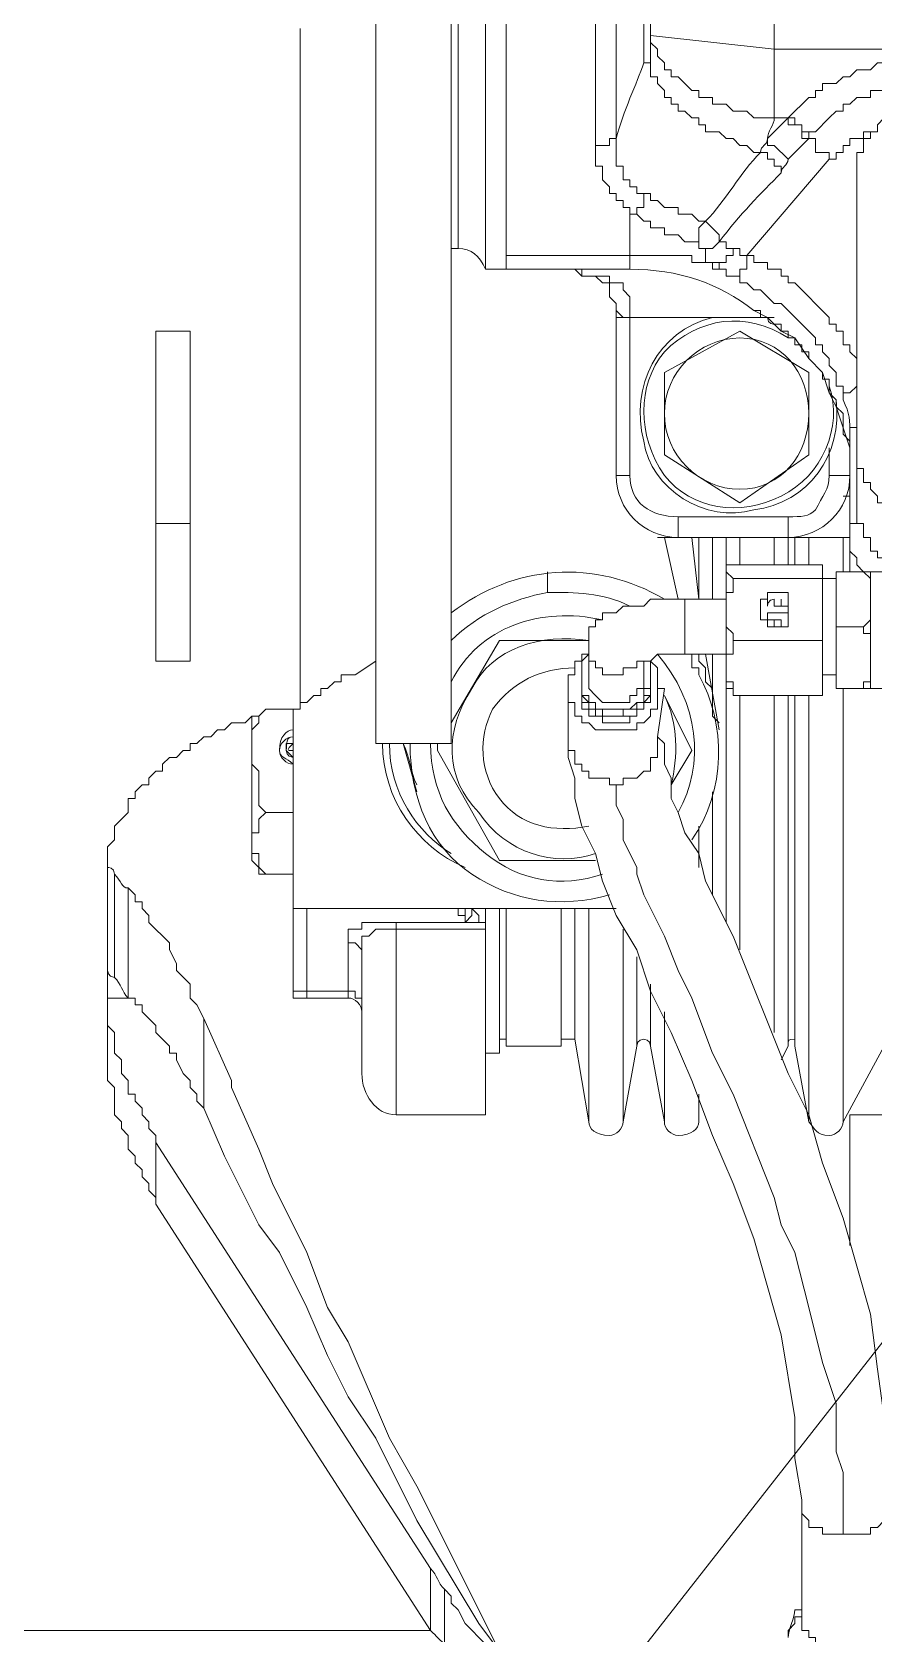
# Model space of a CAD drawing. Header units: millimetres. Extents: x 25083 to 52777, y 24772 to 45779.
# Drawn here: x 49109 to 49154.5, y 36607.4 to 36694 of the extents above; entities that cross this region are included whole.
import ezdxf

# ---------------------------------------------------------------- set-up
doc = ezdxf.new("R2010")
doc.units = ezdxf.units.MM
doc.layers.add('小车', color=7, linetype='Continuous')

# ---------------------------------------------------------------- blocks, each defined once
blk = doc.blocks.new('zw$D2F4')
at = {"color": 7, "lineweight": 5}
for points in [[(237.67, 775.026), (237.67, 867.123)], [(241.755, 775.026), (241.755, 867.123)], [(244.726, 801.393), (244.726, 842.614)], [(249.553, 842.614), (249.553, 807.334)], [(250.667, 807.706), (250.667, 841.871)], [(243.612, 800.65), (243.612, 840.014)], [(242.126, 839.271), (242.126, 801.764)], [(252.153, 837.043), (252.153, 811.791)], [(252.524, 813.276), (252.524, 815.133)], [(259.209, 815.133), (259.209, 812.533)], [(233.585, 777.254), (233.585, 813.648)], [(252.153, 811.791), (252.524, 811.791), (252.524, 813.276)], [(259.209, 812.533), (252.524, 813.276)], [(259.209, 808.82), (258.095, 808.82), (257.723, 809.191), (256.98, 809.191), (256.609, 809.563), (255.866, 809.563), (255.866, 809.934), (255.124, 809.934), (255.124, 810.305), (254.752, 810.305), (254.01, 811.048), (253.638, 811.048), (253.638, 811.419), (253.267, 811.419), (253.267, 811.791), (252.895, 812.162), (252.895, 812.533), (252.524, 812.905), (252.524, 813.276)], [(270.349, 812.533), (259.209, 812.533)], [(259.209, 808.82), (259.209, 812.533)], [(258.466, 806.963), (258.095, 806.963), (257.723, 807.334), (257.352, 807.334), (256.98, 807.706), (256.609, 807.706), (256.238, 808.077), (255.495, 808.077), (255.495, 808.449), (255.124, 808.449), (255.124, 808.82), (254.752, 808.82), (254.381, 809.191), (254.01, 809.191), (254.01, 809.563), (253.638, 809.563), (253.638, 809.934), (253.267, 809.934), (253.267, 810.305), (252.895, 810.677), (252.895, 811.048), (252.524, 811.048), (252.524, 811.791), (252.153, 811.791)], [(259.951, 808.82), (261.065, 809.934), (261.437, 809.934), (261.437, 810.305), (261.808, 810.305), (261.808, 810.677), (262.551, 810.677), (262.922, 811.048), (263.294, 811.048), (263.665, 811.419), (264.408, 811.419), (264.779, 811.791), (266.264, 811.791)], [(266.264, 810.305), (264.408, 810.305), (264.408, 809.934), (263.665, 809.934), (263.294, 809.563), (262.922, 809.563), (262.922, 809.191), (262.551, 809.191), (262.179, 808.82), (261.437, 808.077), (261.065, 808.077), (261.065, 807.706)], [(263.665, 805.106), (263.665, 806.963), (264.036, 806.963), (264.036, 807.706), (264.408, 807.706), (264.408, 808.077), (264.779, 808.077), (264.779, 808.449), (265.15, 808.82), (265.893, 809.563), (266.264, 809.563), (266.264, 809.934), (267.007, 809.934), (267.007, 810.305), (268.121, 810.305)], [(258.837, 807.706), (259.951, 808.82)], [(259.209, 808.82), (259.951, 808.82)], [(259.951, 808.82), (259.951, 808.449), (260.694, 808.449), (260.694, 807.706), (261.065, 807.706)], [(261.065, 807.706), (261.065, 808.077), (260.694, 808.077), (260.694, 808.449), (260.323, 808.449), (260.323, 808.82), (259.951, 808.82)], [(250.667, 807.706), (250.296, 807.706), (250.296, 807.334), (249.553, 807.334)], [(251.41, 803.621), (251.41, 803.992), (251.039, 803.992), (251.039, 804.364), (250.667, 804.364), (250.667, 804.735), (250.296, 804.735), (250.296, 805.106), (249.925, 805.478), (249.925, 805.849), (249.925, 806.22), (249.553, 806.22), (249.553, 807.334)], [(250.667, 807.706), (250.667, 806.22), (251.039, 806.22), (251.039, 805.478), (251.41, 805.478), (251.41, 805.106), (251.781, 805.106), (251.781, 804.735), (252.153, 804.735)], [(259.951, 806.592), (259.209, 807.334), (258.837, 807.334), (258.837, 807.706)], [(261.065, 807.706), (259.951, 806.592)], [(261.065, 807.706), (261.437, 807.706), (261.437, 806.963), (262.179, 806.963), (262.179, 806.592)], [(264.408, 808.077), (264.036, 808.077), (264.036, 807.706), (263.294, 807.706), (263.294, 807.334), (262.922, 807.334), (262.922, 806.963), (262.551, 806.963), (262.551, 806.592), (262.179, 806.592)], [(262.179, 806.592), (257.723, 801.393)], [(259.58, 805.849), (259.58, 806.22), (259.209, 806.22), (259.209, 806.592), (258.837, 806.592), (258.837, 806.963), (258.466, 806.963)], [(251.41, 803.621), (251.781, 803.621), (251.781, 803.992), (252.153, 803.992), (252.153, 804.735)], [(252.153, 804.735), (252.524, 804.735), (252.524, 804.364), (252.895, 804.364), (253.267, 803.992), (254.01, 803.992), (254.01, 803.621), (254.752, 803.621), (255.124, 803.25), (255.495, 803.25)], [(263.665, 788.395), (263.665, 805.106)], [(251.41, 803.621), (251.41, 800.65)], [(254.752, 802.135), (254.381, 802.135), (254.01, 802.507), (253.267, 802.507), (253.267, 802.878), (252.524, 802.878), (252.524, 803.25), (252.153, 803.25), (251.781, 803.621), (251.41, 803.621)], [(254.752, 802.135), (255.124, 802.135), (255.124, 802.878), (255.495, 803.25)], [(255.495, 803.25), (256.238, 802.507), (256.238, 802.135)], [(255.124, 801.764), (255.124, 802.135), (254.752, 802.135)], [(255.124, 801.764), (255.866, 801.764), (256.238, 802.135)], [(256.238, 802.135), (256.609, 802.135), (256.609, 801.764), (256.98, 801.764)], [(242.126, 801.764), (241.755, 801.764)], [(244.354, 800.65), (244.726, 800.65), (244.726, 801.393)], [(251.41, 801.393), (244.726, 801.393)], [(256.238, 800.65), (255.866, 800.65), (255.866, 801.021), (254.752, 801.021), (254.752, 801.393), (251.41, 801.393)], [(256.238, 800.65), (256.238, 801.021), (255.495, 801.021), (255.495, 801.764), (255.124, 801.764)], [(256.238, 800.65), (256.238, 801.021), (256.609, 801.021), (256.609, 801.393), (256.98, 801.393), (256.98, 801.764)], [(256.98, 801.764), (257.352, 801.764), (257.352, 801.393), (257.723, 801.393)], [(257.352, 799.907), (257.352, 800.65), (257.723, 800.65), (257.723, 801.393)], [(257.723, 801.393), (258.095, 801.393), (258.095, 801.021), (258.837, 801.021), (258.837, 800.65), (259.58, 800.65), (259.58, 800.279), (259.951, 800.279), (259.951, 799.907), (260.323, 799.907), (262.179, 798.05), (262.179, 797.679), (262.551, 797.679), (262.551, 797.308), (262.922, 797.308), (262.922, 796.936), (262.922, 796.565), (263.294, 796.565), (263.294, 796.194), (263.665, 795.822), (263.665, 795.451)], [(243.612, 800.65), (251.41, 800.65)], [(244.726, 800.65), (247.325, 800.65)], [(247.325, 800.65), (244.726, 800.65)], [(247.325, 800.65), (248.439, 800.65), (248.811, 800.279), (249.553, 800.279), (249.925, 799.907), (250.296, 799.907), (250.296, 799.165), (250.667, 798.793), (250.667, 798.422)], [(251.41, 798.05), (251.41, 799.165), (251.039, 799.536), (251.039, 799.907), (250.296, 799.907), (250.296, 800.279), (248.811, 800.279), (248.811, 800.65), (247.325, 800.65)], [(257.352, 799.907), (257.352, 800.279), (256.609, 800.279), (256.609, 800.65), (256.238, 800.65)], [(262.922, 793.594), (262.922, 794.337), (262.551, 794.337), (262.551, 795.08), (262.179, 795.451), (262.179, 795.822), (261.808, 796.194), (261.808, 796.565), (261.437, 796.565), (261.437, 796.936), (259.58, 798.793), (259.209, 798.793), (258.466, 799.536), (258.095, 799.536), (257.723, 799.907), (257.352, 799.907)], [(250.667, 789.509), (250.667, 798.422)], [(250.667, 798.422), (251.039, 798.05), (251.41, 798.05)], [(259.209, 798.05), (250.667, 798.05)], [(251.41, 789.509), (251.41, 798.05)], [(258.095, 798.422), (258.837, 798.05), (259.58, 797.308)], [(258.095, 798.422), (258.466, 798.422), (258.466, 798.05), (258.837, 798.05)], [(258.837, 798.05), (259.209, 797.679), (259.58, 797.679), (259.58, 797.308), (259.951, 797.308), (259.951, 796.936), (260.323, 796.936)], [(225.786, 797.308), (227.643, 797.308)], [(225.786, 797.308), (225.786, 779.483)], [(227.643, 797.308), (227.643, 779.483)], [(257.352, 797.308), (253.267, 795.08)], [(261.065, 795.08), (257.352, 797.308)], [(259.58, 797.308), (260.323, 796.936)], [(260.323, 796.936), (261.065, 795.822), (261.808, 795.08), (262.179, 793.966), (262.551, 793.223), (263.294, 790.995), (263.294, 790.252)], [(260.323, 796.936), (260.323, 796.565), (260.694, 796.565), (260.694, 796.194), (261.065, 796.194), (261.065, 795.822), (261.808, 795.08), (261.808, 794.708), (262.179, 794.708), (262.179, 793.966), (262.551, 793.594), (262.551, 793.223), (262.922, 792.851), (262.922, 791.737), (263.294, 791.366), (263.294, 790.252)], [(253.267, 795.08), (253.267, 790.623)], [(261.065, 790.623), (261.065, 795.08)], [(262.922, 793.594), (262.922, 793.966), (263.294, 793.966), (263.665, 794.337)], [(263.294, 791.737), (263.294, 792.109), (263.665, 792.109)], [(263.294, 784.682), (263.294, 791.737)], [(262.179, 790.995), (262.179, 789.509)], [(266.264, 786.91), (266.264, 787.281), (265.893, 787.281), (265.522, 787.652), (265.15, 787.652), (265.15, 788.024), (264.779, 788.024), (264.779, 788.395), (264.408, 788.767), (264.408, 789.138), (264.036, 789.138), (264.036, 789.881), (263.665, 789.881), (263.665, 791.366)], [(253.267, 790.623), (257.352, 788.024)], [(257.352, 788.024), (261.065, 790.623)], [(251.41, 789.509), (250.667, 789.509)], [(263.294, 789.509), (262.179, 789.509)], [(263.294, 788.395), (262.922, 788.395)], [(263.665, 788.395), (263.665, 786.91), (264.036, 786.91), (264.036, 786.167), (264.408, 786.167), (264.408, 785.796), (264.408, 785.424), (264.779, 785.424), (264.779, 785.053), (265.15, 785.053), (265.15, 784.682)], [(225.786, 786.91), (227.643, 786.91)], [(259.951, 787.281), (254.01, 787.281)], [(254.01, 786.167), (254.01, 787.281)], [(259.951, 787.281), (259.951, 786.167)], [(263.665, 786.91), (263.294, 786.91), (263.294, 786.538)], [(263.294, 786.538), (263.294, 785.424), (263.665, 785.053), (263.665, 784.682), (264.036, 784.31)], [(252.895, 786.167), (263.294, 786.167)], [(254.01, 782.825), (253.267, 786.167)], [(254.752, 786.167), (255.124, 782.825)], [(255.124, 782.825), (255.124, 786.167)], [(255.866, 786.167), (255.866, 782.825)], [(256.609, 782.825), (256.609, 786.167)], [(257.352, 786.167), (257.352, 784.682)], [(259.209, 784.682), (259.209, 786.167)], [(259.951, 786.167), (259.951, 784.682)], [(260.323, 784.682), (260.323, 786.167)], [(261.065, 786.167), (261.065, 784.682)], [(262.922, 784.31), (262.922, 786.167)], [(246.954, 783.196), (246.954, 784.31)], [(256.98, 784.682), (256.609, 784.682)], [(256.609, 784.682), (256.609, 784.31)], [(256.609, 782.082), (256.609, 784.31)], [(256.609, 784.31), (256.98, 783.939)], [(256.98, 783.939), (256.98, 783.196), (256.609, 783.196), (256.609, 782.082)], [(261.808, 784.682), (256.98, 784.682)], [(261.808, 783.939), (256.98, 783.939)], [(261.808, 784.31), (261.808, 784.682)], [(261.808, 782.082), (261.808, 784.31)], [(261.808, 783.939), (261.808, 784.31)], [(261.808, 782.082), (261.808, 783.939)], [(262.551, 783.939), (261.808, 783.939)], [(264.036, 784.31), (262.551, 784.31)], [(264.036, 784.31), (262.551, 784.31)], [(262.551, 777.997), (262.551, 784.31)], [(262.551, 782.825), (262.551, 784.31)], [(262.922, 784.31), (264.036, 784.31)], [(262.922, 784.31), (263.294, 784.31)], [(264.036, 784.31), (262.922, 784.31)], [(263.294, 784.31), (262.922, 784.31)], [(262.922, 784.31), (263.294, 784.31)], [(263.294, 784.31), (263.665, 784.31)], [(263.294, 784.31), (263.665, 784.31)], [(263.294, 784.31), (263.665, 784.31)], [(263.665, 784.31), (263.294, 784.31)], [(263.665, 784.31), (264.036, 784.31)], [(264.036, 784.31), (263.665, 784.31)], [(263.665, 784.31), (264.036, 784.31)], [(264.408, 784.31), (264.036, 784.31)], [(264.408, 782.825), (264.408, 783.939), (264.036, 784.31)], [(264.036, 784.31), (264.408, 784.31)], [(264.408, 777.997), (264.408, 784.31)], [(265.15, 784.31), (264.408, 784.31)], [(258.837, 783.196), (258.837, 782.825), (258.466, 782.825), (258.466, 782.082)], [(258.837, 783.196), (258.837, 782.825), (258.466, 782.825), (258.466, 782.082)], [(258.837, 783.196), (259.951, 783.196)], [(258.837, 783.196), (259.951, 783.196)], [(259.951, 783.196), (258.837, 783.196)], [(259.951, 782.082), (259.951, 783.196)], [(259.951, 782.082), (259.951, 783.196)], [(254.381, 782.825), (252.524, 782.825), (252.153, 782.453), (251.039, 782.453), (250.667, 782.082), (250.296, 782.082), (249.925, 782.082), (249.925, 781.711), (249.553, 781.711), (249.553, 781.339), (249.182, 781.339), (249.182, 780.225)], [(256.609, 782.825), (254.381, 782.825)], [(254.381, 779.854), (254.381, 782.825)], [(259.209, 782.453), (259.209, 782.825)], [(259.209, 782.453), (259.58, 782.453)], [(259.58, 782.453), (259.209, 782.453)], [(259.58, 782.453), (259.58, 782.825)], [(259.58, 782.453), (259.951, 782.453)], [(259.951, 782.453), (259.58, 782.453)], [(262.551, 781.339), (262.551, 782.825)], [(264.036, 781.339), (264.408, 781.711), (264.408, 782.825)], [(256.609, 779.111), (256.609, 782.082)], [(256.609, 782.082), (256.609, 781.339), (256.98, 780.968), (256.98, 780.597)], [(258.466, 782.082), (258.466, 781.711), (258.837, 781.711), (258.837, 781.339)], [(258.837, 782.082), (259.58, 782.082)], [(258.837, 782.082), (258.837, 781.711)], [(258.837, 781.711), (259.209, 781.711)], [(259.209, 781.711), (258.837, 781.711)], [(258.837, 781.711), (259.209, 781.711)], [(259.951, 781.339), (258.837, 781.339)], [(258.837, 781.339), (259.209, 781.339)], [(259.209, 781.339), (258.837, 781.339)], [(259.209, 781.711), (259.58, 781.711)], [(259.58, 781.711), (259.209, 781.711)], [(259.209, 781.339), (259.209, 781.711)], [(259.58, 781.339), (259.209, 781.339)], [(259.58, 781.339), (259.209, 781.339)], [(259.209, 781.339), (259.58, 781.339)], [(259.951, 781.711), (259.951, 782.082), (259.58, 782.082)], [(259.58, 781.339), (259.58, 781.711)], [(259.58, 781.339), (259.951, 781.339)], [(259.951, 781.339), (259.58, 781.339)], [(259.951, 781.339), (259.951, 782.082)], [(261.808, 777.997), (261.808, 782.082)], [(261.808, 780.597), (261.808, 782.082)], [(264.036, 781.339), (262.551, 781.339)], [(262.551, 779.854), (262.551, 781.339)], [(264.408, 779.854), (264.408, 780.968), (264.036, 780.968), (264.036, 781.339)], [(244.354, 780.597), (241.755, 776.14)], [(249.182, 780.597), (244.354, 780.597)], [(256.98, 780.597), (256.98, 779.854), (256.609, 779.854), (256.609, 779.111)], [(256.98, 780.597), (261.808, 780.597)], [(261.808, 779.111), (261.808, 780.597)], [(249.182, 779.854), (248.811, 779.854), (248.811, 779.483), (248.439, 779.483), (248.439, 778.74), (248.068, 778.74), (248.068, 778.368), (248.068, 777.997)], [(249.182, 779.854), (248.811, 779.483), (248.811, 778.74)], [(249.182, 780.225), (249.182, 778.74)], [(249.182, 780.225), (249.182, 779.483), (249.553, 779.483), (249.553, 779.111), (249.925, 779.111)], [(254.381, 779.854), (252.895, 779.854), (252.524, 779.483), (251.781, 779.483)], [(256.609, 779.854), (254.381, 779.854)], [(254.752, 779.854), (254.752, 779.111), (255.124, 779.111), (255.124, 778.74)], [(255.124, 779.854), (255.124, 779.483), (255.495, 779.111), (255.495, 778.368), (255.866, 777.997), (255.866, 776.512), (256.238, 776.14)], [(255.495, 779.854), (256.238, 775.769)], [(255.866, 779.854), (255.866, 777.997)], [(256.609, 765.371), (256.609, 779.854)], [(262.551, 777.997), (262.551, 779.854)], [(264.036, 777.997), (264.036, 778.368), (264.408, 778.368), (264.408, 779.854)], [(225.786, 779.483), (227.643, 779.483)], [(237.67, 779.483), (236.556, 778.74)], [(249.925, 779.111), (249.925, 778.74), (251.039, 778.74), (251.039, 779.111), (251.41, 779.111), (251.781, 779.111), (251.781, 779.483)], [(252.153, 779.483), (252.153, 778.74)], [(252.524, 778.74), (252.524, 779.483), (252.153, 779.483)], [(253.267, 777.997), (252.895, 777.997), (252.895, 779.111), (252.524, 779.483)], [(256.609, 777.997), (256.609, 779.111)], [(256.609, 779.111), (256.609, 778.368), (256.98, 778.368), (256.98, 777.626)], [(261.808, 777.626), (261.808, 779.111)], [(236.556, 778.74), (235.813, 778.74), (235.813, 778.368), (235.442, 778.368), (235.07, 777.997), (234.699, 777.997), (234.699, 777.626), (234.328, 777.626), (233.956, 777.254), (233.585, 777.254)], [(248.068, 777.997), (248.068, 775.398)], [(248.068, 777.997), (248.068, 777.254), (248.439, 777.254), (248.439, 776.512), (248.811, 776.512), (248.811, 776.14), (249.182, 776.14), (249.553, 775.769), (250.667, 775.769)], [(248.811, 778.74), (248.811, 778.368)], [(248.811, 778.74), (248.811, 777.626), (249.182, 777.626), (249.182, 777.254), (249.553, 777.254), (249.553, 776.883)], [(249.553, 776.883), (249.182, 776.883), (249.182, 777.254), (248.811, 777.626), (248.811, 777.997), (248.811, 778.368)], [(248.811, 778.368), (248.811, 777.254), (249.182, 777.254), (249.182, 776.883), (249.553, 776.883), (249.553, 776.512)], [(249.553, 776.512), (249.182, 776.512), (249.182, 776.883), (248.811, 776.883), (248.811, 777.626), (248.811, 777.997)], [(249.182, 778.74), (249.182, 777.997), (249.553, 777.626), (249.925, 777.254)], [(249.553, 776.883), (251.41, 776.883), (251.781, 777.254), (252.153, 777.254), (252.153, 777.997), (252.524, 777.997), (252.524, 778.74)], [(252.524, 778.368), (252.524, 777.626), (252.153, 777.626), (252.153, 777.254), (251.781, 777.254), (251.781, 776.883), (251.039, 776.883), (251.039, 776.512), (249.925, 776.512), (249.925, 776.883), (249.553, 776.883)], [(249.553, 776.512), (251.41, 776.512), (251.781, 776.512), (251.781, 776.883), (252.153, 776.883), (252.153, 777.254), (252.524, 777.626), (252.524, 778.368)], [(252.524, 777.997), (252.524, 777.254), (252.153, 777.254), (252.153, 776.883), (251.781, 776.883), (251.781, 776.512), (251.41, 776.512), (251.41, 776.14), (249.925, 776.14), (249.925, 776.512), (249.553, 776.512)], [(249.925, 777.254), (251.039, 777.254), (251.41, 777.254), (251.41, 777.626), (251.781, 777.626), (251.781, 777.997), (252.153, 777.997), (252.153, 778.74)], [(250.667, 775.769), (251.781, 775.769), (251.781, 776.14), (252.153, 776.14), (252.524, 776.512), (252.524, 776.883), (252.895, 776.883), (252.895, 777.997), (253.267, 777.997)], [(252.524, 778.74), (252.524, 778.368)], [(253.267, 777.997), (252.895, 775.398)], [(256.98, 777.626), (256.98, 777.997), (256.609, 777.997)], [(262.551, 778.74), (261.808, 778.74)], [(261.808, 777.997), (261.808, 777.626)], [(264.036, 777.997), (262.551, 777.997)], [(262.922, 754.601), (262.922, 777.997)], [(264.408, 777.997), (264.036, 777.997)], [(265.15, 777.997), (264.408, 777.997)], [(223.187, 767.599), (223.187, 769.456), (223.558, 769.827), (223.558, 770.57), (224.301, 771.313), (224.301, 772.055), (224.672, 772.055), (224.672, 772.427), (225.044, 772.798), (225.415, 772.798), (225.415, 773.169), (225.786, 773.541), (226.158, 773.541), (226.158, 773.912), (226.529, 774.284), (226.9, 774.284), (227.272, 774.655), (227.643, 774.655), (227.643, 775.026), (228.014, 775.026), (228.386, 775.398), (228.757, 775.398), (229.129, 775.769), (229.5, 775.769), (229.871, 776.14), (230.614, 776.14), (230.985, 776.512), (231.357, 776.512), (231.728, 776.883), (233.585, 776.883), (233.585, 777.254)], [(254.752, 774.655), (253.267, 777.626)], [(261.808, 777.626), (256.98, 777.626)], [(257.352, 777.626), (257.352, 763.885)], [(259.209, 759.429), (259.209, 777.626)], [(259.951, 777.626), (259.951, 758.686)], [(260.323, 758.686), (260.323, 777.626)], [(261.065, 777.626), (261.065, 754.601)], [(230.985, 768.713), (230.985, 776.512)], [(230.985, 774.655), (230.985, 775.769), (231.357, 776.14), (231.357, 776.512)], [(233.213, 762.029), (233.213, 776.883)], [(233.213, 775.026), (233.213, 775.398)], [(248.068, 775.398), (248.068, 774.284), (248.439, 773.169), (248.439, 772.055), (248.811, 770.57), (249.553, 769.084), (249.925, 767.599), (250.667, 765.742), (251.781, 763.885), (252.524, 761.657), (253.638, 759.429), (254.752, 756.83), (255.866, 753.859), (256.98, 751.259), (258.095, 748.288), (259.58, 743.089), (260.323, 738.633), (260.323, 736.405), (260.694, 734.177)], [(250.667, 772.798), (250.296, 772.798), (250.296, 773.169), (249.182, 773.169), (249.182, 773.541), (248.811, 773.541), (248.811, 773.912), (248.439, 773.912), (248.439, 774.655), (248.068, 774.655), (248.068, 775.398)], [(252.895, 775.398), (252.895, 774.284), (252.524, 774.284), (252.524, 773.541), (252.153, 773.541), (251.781, 773.169), (251.039, 773.169), (251.039, 772.798), (250.667, 772.798)], [(265.522, 734.177), (265.522, 736.405), (265.15, 738.633), (264.779, 741.233), (264.408, 744.203), (262.922, 749.402), (261.808, 752.373), (261.065, 754.973), (259.951, 757.201), (256.98, 764.628), (255.495, 767.599), (255.124, 769.084), (254.381, 770.199), (254.01, 771.313), (253.638, 772.055), (253.638, 773.169), (253.267, 773.912), (253.267, 775.026), (252.895, 775.398)], [(231.728, 771.313), (231.357, 771.684), (231.357, 773.541), (230.985, 773.912), (230.985, 774.655)], [(233.213, 775.026), (232.842, 775.026)], [(241.755, 775.026), (237.67, 775.026)], [(239.898, 772.427), (239.155, 775.026)], [(241.012, 775.026), (241.012, 774.655)], [(241.012, 774.655), (244.354, 768.713)], [(253.638, 772.798), (254.752, 774.655)], [(250.667, 772.798), (250.667, 771.684), (251.039, 770.941), (251.039, 769.827), (251.781, 768.342), (251.781, 767.97), (252.153, 766.856), (253.267, 764.628), (254.01, 762.771), (254.752, 761.286), (255.866, 758.315), (256.98, 756.087), (259.209, 750.517), (259.58, 749.031), (260.323, 747.546), (261.065, 744.575), (261.808, 741.604), (262.551, 739.376), (262.551, 736.776), (262.922, 735.662), (262.922, 732.32)], [(255.866, 772.427), (255.866, 766.856)], [(230.985, 769.456), (230.985, 770.199), (231.357, 770.199), (231.357, 770.941), (231.728, 771.313)], [(233.213, 771.313), (231.728, 771.313)], [(255.124, 768.342), (255.124, 770.57)], [(231.728, 767.97), (231.357, 767.97), (231.357, 769.084), (230.985, 769.084), (230.985, 769.456)], [(230.985, 768.713), (231.728, 767.97)], [(244.354, 768.713), (249.553, 768.713)], [(223.187, 759.429), (223.187, 767.599)], [(223.558, 762.4), (223.558, 767.97)], [(233.213, 767.97), (231.728, 767.97)], [(224.301, 767.228), (224.301, 761.286)], [(224.301, 767.228), (224.672, 766.856), (224.672, 766.485), (225.044, 766.485), (225.044, 766.114), (225.415, 765.742), (225.415, 765.371), (226.529, 764.257), (226.529, 763.885), (226.9, 763.143), (226.9, 762.771), (227.643, 762.029), (227.643, 761.286), (228.014, 760.915), (228.386, 760.172)], [(250.667, 766.114), (233.213, 766.114)], [(233.956, 761.286), (233.956, 766.114)], [(242.126, 766.114), (242.126, 765.742)], [(242.869, 766.114), (242.497, 766.114), (242.497, 765.742), (242.126, 765.742)], [(242.869, 766.114), (242.869, 765.742), (242.497, 765.371)], [(242.869, 766.114), (243.24, 765.742), (243.24, 765.371), (243.612, 765.371), (243.612, 765)], [(243.612, 766.114), (243.612, 754.973)], [(244.354, 766.114), (244.354, 758.315)], [(244.726, 758.686), (244.726, 766.114)], [(247.696, 766.114), (247.696, 758.686)], [(248.439, 766.114), (248.439, 759.058)], [(249.182, 766.114), (249.182, 754.601)], [(238.784, 765.371), (236.927, 765.371), (236.927, 765), (236.556, 765), (236.184, 765), (236.184, 764.257)], [(236.927, 763.885), (236.927, 764.628), (237.298, 764.628), (237.67, 765), (238.784, 765)], [(242.497, 765.371), (238.784, 765.371)], [(238.784, 754.973), (238.784, 765.371)], [(238.784, 765), (243.612, 765)], [(242.126, 765.742), (242.497, 765.742), (242.497, 765.371)], [(243.612, 765), (243.612, 765.371), (242.497, 765.371)], [(251.039, 754.601), (251.039, 765)], [(236.184, 761.286), (236.184, 764.257)], [(236.184, 764.257), (236.556, 764.257), (236.927, 763.885)], [(236.927, 757.201), (236.927, 763.885)], [(251.781, 763.514), (251.781, 758.686)], [(233.956, 761.657), (233.213, 761.657), (233.213, 762.029), (233.213, 762.4)], [(233.956, 761.286), (233.213, 761.286), (233.213, 761.657), (233.213, 762.029)], [(236.184, 761.657), (233.956, 761.657)], [(236.927, 760.915), (236.927, 761.286), (236.556, 761.286), (236.556, 761.657), (236.184, 761.657)], [(252.524, 758.686), (252.524, 762.029)], [(236.184, 761.286), (234.328, 761.286)], [(228.386, 755.344), (228.386, 760.172)], [(228.386, 760.172), (229.871, 756.83), (229.871, 756.458), (231.357, 753.116), (232.099, 751.259), (233.956, 747.546), (235.07, 744.575), (236.184, 742.718), (238.412, 737.519), (239.898, 734.919), (244.354, 726.007)], [(253.267, 760.543), (253.267, 754.601)], [(225.786, 750.145), (225.786, 750.517), (225.415, 750.888), (225.415, 751.259), (225.044, 751.631), (225.044, 752.002), (224.672, 752.373), (224.672, 752.745), (224.301, 753.116), (224.301, 753.859), (223.929, 754.23), (223.929, 754.601), (223.558, 754.973), (223.558, 756.458), (223.187, 756.83), (223.187, 758.315), (223.187, 758.686), (223.187, 759.429)], [(244.726, 759.058), (244.354, 759.058)], [(248.439, 759.058), (247.696, 759.058)], [(248.439, 759.058), (249.182, 754.601)], [(244.354, 758.315), (243.612, 758.315)], [(247.696, 758.686), (244.726, 758.686)], [(251.781, 758.686), (251.039, 754.601)], [(252.524, 758.686), (253.267, 754.601)], [(259.951, 758.686), (259.58, 757.944)], [(260.323, 758.686), (261.065, 754.601)], [(265.15, 758.686), (262.922, 754.601)], [(255.124, 754.601), (255.124, 756.087)], [(255.124, 755.716), (255.124, 754.601)], [(243.612, 754.973), (238.784, 754.973)], [(263.294, 754.973), (272.578, 754.973)], [(263.294, 747.917), (263.294, 754.973)], [(225.786, 753.487), (225.786, 750.145)], [(240.641, 727.121), (225.786, 750.145)], [(260.694, 734.177), (260.694, 727.864)], [(262.922, 732.32), (261.808, 732.32), (261.808, 732.691), (261.065, 732.691), (261.065, 733.063), (260.694, 733.434), (260.694, 734.177)], [(265.522, 734.177), (265.522, 733.434), (265.15, 733.434), (265.15, 733.063), (264.779, 732.691), (264.408, 732.691), (264.408, 732.32), (262.922, 732.32)], [(240.641, 730.463), (240.641, 727.121)], [(241.383, 729.349), (241.383, 726.378)], [(260.694, 727.864), (260.323, 727.864), (260.323, 727.492), (259.951, 727.121), (259.951, 726.75)], [(261.437, 726.378), (261.437, 726.75), (261.065, 726.75), (261.065, 727.121), (260.694, 727.121), (260.694, 727.864)], [(240.641, 727.121), (154.857, 727.121)]]:
    blk.add_lwpolyline(points, dxfattribs=at)
at = {"color": 7, "lineweight": 0}
for points in [[(223.187, 762.771), (223.187, 759.801), (223.558, 759.429), (223.558, 758.315), (223.929, 757.944), (223.929, 757.201), (224.301, 756.83), (224.301, 756.087), (224.672, 756.087), (224.672, 755.716), (225.044, 755.344), (225.044, 754.973), (225.415, 754.601), (225.415, 754.23), (225.786, 753.859), (225.786, 753.487)], [(223.187, 761.286), (224.301, 761.286)], [(224.301, 761.286), (224.672, 761.286), (224.672, 760.915), (225.044, 760.915), (225.044, 760.543), (225.786, 759.801), (225.786, 759.429), (226.529, 758.686), (226.529, 758.315), (226.9, 758.315), (226.9, 757.944), (227.272, 757.201), (227.643, 756.83), (227.643, 756.458), (228.014, 756.087), (228.014, 755.716), (228.386, 755.344)], [(228.386, 755.344), (229.5, 752.745), (231.357, 749.031), (232.471, 747.546), (233.956, 744.575), (235.07, 741.975), (236.184, 739.747), (237.67, 737.519), (239.898, 733.063), (243.24, 727.492), (244.354, 726.007)], [(240.641, 730.463), (225.786, 753.487)], [(241.383, 729.349), (241.755, 728.978), (241.755, 728.606), (242.126, 728.235), (242.497, 727.492), (243.612, 726.378), (244.354, 726.007), (246.954, 723.407), (247.696, 723.036), (248.068, 723.036), (248.811, 722.665), (249.553, 721.922), (250.296, 721.551), (250.667, 721.551), (252.153, 720.808), (252.524, 720.808), (254.01, 720.065), (254.752, 720.065), (255.124, 719.694), (255.866, 719.694), (256.609, 719.322), (258.466, 719.322), (259.209, 718.951), (260.323, 718.951)]]:
    blk.add_lwpolyline(points, dxfattribs=at)
at = {"color": 7, "lineweight": 5}
for points in [[(250.667, 807.706), (251.039, 809.191), (251.781, 810.677), (252.153, 811.791)], [(258.837, 807.706), (258.837, 808.077), (259.209, 808.449), (259.209, 808.82)], [(259.951, 808.82), (259.951, 808.82), (259.951, 808.82), (259.951, 808.82)], [(258.466, 806.963), (258.466, 807.334), (258.837, 807.334), (258.837, 807.706)], [(261.065, 807.706), (261.065, 807.706), (261.065, 807.706), (261.065, 807.706)], [(255.495, 803.25), (256.609, 804.364), (257.352, 805.849), (258.466, 806.963)], [(259.58, 805.849), (259.58, 806.22), (259.951, 806.22), (259.951, 806.592)], [(256.238, 802.135), (257.352, 803.621), (258.466, 804.735), (259.58, 805.849)], [(243.612, 800.65), (243.24, 801.393), (242.869, 801.764), (242.126, 801.764)], [(255.124, 801.764), (255.124, 801.764), (255.124, 801.764), (255.124, 801.764)], [(258.095, 798.422), (256.238, 799.907), (254.01, 800.65), (251.41, 800.65)], [(255.866, 798.05), (252.895, 797.308), (251.41, 794.337), (252.153, 791.366)], [(253.267, 796.194), (255.124, 798.05), (257.723, 798.422), (259.951, 796.936)], [(258.837, 798.05), (258.837, 798.05), (258.837, 798.05), (258.837, 798.05)], [(259.209, 797.679), (259.209, 797.679), (258.837, 797.679), (258.837, 798.05)], [(260.323, 796.936), (260.323, 796.936), (260.323, 796.936), (260.323, 796.936)], [(253.267, 789.509), (251.781, 791.737), (251.781, 794.337), (253.267, 796.194)], [(262.179, 794.337), (262.922, 792.109), (261.808, 789.509), (259.58, 788.395)], [(258.095, 787.652), (261.065, 788.024), (262.922, 790.623), (262.551, 793.594)], [(263.294, 791.737), (263.294, 792.48), (263.294, 792.851), (262.922, 793.594)], [(263.294, 791.737), (263.294, 792.48), (263.294, 792.851), (262.922, 793.594)], [(252.153, 791.366), (252.524, 788.767), (255.495, 786.91), (258.095, 787.652)], [(250.667, 789.509), (250.667, 787.652), (252.153, 786.167), (254.01, 786.167)], [(251.41, 789.509), (251.41, 788.024), (252.524, 787.281), (254.01, 787.281)], [(259.58, 788.395), (257.352, 787.281), (254.752, 787.652), (253.267, 789.509)], [(259.951, 786.167), (261.808, 786.167), (263.294, 787.652), (263.294, 789.509)], [(261.437, 787.652), (261.808, 788.395), (262.179, 788.767), (262.179, 789.509)], [(259.951, 787.281), (260.694, 787.281), (261.065, 787.281), (261.437, 787.652)], [(241.755, 782.082), (245.097, 784.682), (249.553, 785.053), (253.267, 782.825)], [(262.922, 784.31), (262.922, 784.31), (262.922, 784.31), (262.922, 784.31)], [(263.294, 784.31), (262.922, 784.31), (262.922, 784.31), (262.922, 784.31)], [(262.922, 784.31), (262.922, 784.31), (262.922, 784.31), (262.922, 784.31)], [(262.922, 784.31), (262.922, 784.31), (262.922, 784.31), (262.922, 784.31)], [(262.922, 784.31), (262.922, 784.31), (262.922, 784.31), (262.922, 784.31)], [(262.922, 784.31), (262.922, 784.31), (262.922, 784.31), (262.922, 784.31)], [(263.294, 784.682), (263.294, 784.682), (263.294, 784.682), (263.294, 784.31)], [(263.294, 784.682), (263.294, 784.682), (263.294, 784.682), (263.294, 784.31)], [(263.294, 784.31), (263.294, 784.31), (263.294, 784.31), (263.294, 784.31)], [(264.036, 784.31), (264.036, 784.31), (263.665, 784.31), (263.665, 784.31)], [(263.665, 784.31), (263.665, 784.31), (263.665, 784.31), (263.665, 784.31)], [(264.036, 784.31), (264.036, 784.31), (264.036, 784.31), (264.036, 784.31)], [(264.036, 784.31), (264.036, 784.31), (264.036, 784.31), (264.036, 784.31)], [(264.036, 784.31), (264.036, 784.31), (264.036, 784.31), (264.036, 784.31)], [(264.036, 784.31), (264.036, 784.31), (264.036, 784.31), (264.036, 784.31)], [(264.036, 784.31), (264.036, 784.31), (264.036, 784.31), (264.036, 784.31)], [(264.036, 784.31), (264.036, 784.31), (264.036, 784.31), (264.036, 784.31)], [(246.954, 783.196), (245.097, 782.825), (243.24, 782.082), (241.755, 780.597)], [(246.954, 783.196), (248.439, 783.196), (249.925, 783.196), (251.41, 782.453)], [(258.837, 783.196), (258.837, 782.825), (258.837, 782.825), (258.837, 782.453)], [(259.951, 782.453), (259.951, 782.453), (259.951, 782.825), (259.951, 783.196)], [(241.755, 778.368), (243.24, 781.339), (246.582, 782.453), (249.925, 781.711)], [(259.209, 782.825), (258.837, 782.825), (258.837, 782.453), (258.837, 782.453)], [(259.209, 782.825), (258.837, 782.825), (258.837, 782.453), (258.837, 782.453)], [(258.837, 782.453), (258.837, 782.453), (258.837, 782.453), (258.837, 782.453)], [(259.58, 782.453), (259.58, 782.453), (259.58, 782.825), (259.58, 782.825)], [(259.58, 782.453), (259.58, 782.453), (259.58, 782.825), (259.58, 782.825)], [(258.837, 781.711), (258.837, 781.711), (258.837, 781.711), (258.837, 781.339)], [(258.837, 781.711), (258.837, 781.711), (258.837, 781.711), (258.837, 781.339)], [(258.837, 781.711), (258.837, 781.711), (258.837, 781.711), (258.837, 781.711)], [(258.837, 781.711), (258.837, 781.711), (258.837, 781.711), (258.837, 781.711)], [(258.837, 781.711), (258.837, 781.711), (258.837, 781.711), (258.837, 781.711)], [(258.837, 781.339), (258.837, 781.339), (258.837, 781.339), (258.837, 781.339)], [(259.58, 781.711), (259.58, 781.711), (259.58, 781.711), (259.58, 781.711)], [(259.58, 781.711), (259.58, 781.711), (259.58, 781.711), (259.58, 781.711)], [(259.951, 781.339), (259.951, 781.711), (259.951, 781.711), (259.951, 781.711)], [(259.951, 781.339), (259.951, 781.711), (259.951, 781.711), (259.951, 781.711)], [(259.951, 781.711), (259.951, 781.711), (259.951, 781.711), (259.951, 781.711)], [(259.951, 781.711), (259.951, 781.711), (259.951, 781.711), (259.951, 781.711)], [(242.869, 777.997), (243.983, 780.225), (246.582, 780.968), (249.182, 780.597)], [(254.01, 771.313), (255.495, 773.912), (255.124, 777.254), (252.895, 779.854)], [(243.983, 776.883), (245.097, 778.368), (246.582, 779.111), (248.439, 779.111)], [(251.781, 779.483), (251.781, 779.483), (251.781, 779.483), (251.781, 779.483)], [(243.24, 771.313), (241.383, 773.169), (241.383, 775.769), (242.869, 777.997)], [(248.811, 778.368), (248.811, 778.368), (248.811, 778.368), (248.811, 778.368)], [(248.811, 778.368), (248.811, 778.368), (248.811, 778.368), (248.811, 778.368)], [(252.524, 778.368), (252.524, 778.368), (252.524, 778.368), (252.524, 778.368)], [(252.524, 778.368), (252.524, 778.368), (252.524, 778.368), (252.524, 778.368)], [(254.752, 769.827), (256.609, 772.427), (256.609, 776.14), (255.124, 778.74)], [(253.638, 772.798), (254.01, 774.284), (254.01, 776.14), (253.267, 777.626)], [(244.354, 772.055), (243.24, 773.541), (243.24, 775.398), (243.983, 776.883)], [(233.213, 775.769), (232.842, 775.769), (232.471, 775.398), (232.471, 774.655)], [(233.213, 775.398), (232.842, 775.398), (232.471, 775.026), (232.471, 774.655)], [(233.213, 775.398), (232.842, 775.398), (232.842, 775.026), (232.842, 774.655)], [(233.213, 775.398), (233.213, 775.398), (233.213, 775.026), (233.213, 775.026)], [(256.238, 776.14), (256.238, 776.14), (256.238, 776.14), (256.238, 776.14)], [(232.471, 774.655), (232.471, 774.284), (232.842, 773.912), (233.213, 773.912)], [(232.471, 774.655), (232.471, 774.284), (232.842, 774.284), (233.213, 773.912)], [(232.842, 775.026), (232.842, 775.026), (232.842, 774.655), (232.842, 774.655)], [(233.213, 775.026), (232.842, 774.655), (232.842, 774.655), (233.213, 774.655)], [(232.842, 774.655), (232.842, 774.655), (232.842, 774.284), (233.213, 774.284)], [(232.842, 774.655), (232.842, 774.655), (233.213, 774.284), (233.213, 774.284)], [(238.041, 775.026), (238.041, 772.055), (239.898, 769.456), (242.497, 768.342)], [(238.412, 775.026), (238.412, 772.427), (239.898, 770.199), (241.755, 769.084)], [(239.155, 775.026), (239.527, 774.284), (239.527, 773.541), (239.898, 772.798)], [(239.527, 775.026), (239.527, 772.055), (240.641, 769.456), (242.869, 767.97)], [(240.641, 775.026), (240.641, 772.427), (241.755, 770.57), (243.612, 769.084)], [(249.182, 770.57), (247.325, 770.199), (245.468, 770.57), (244.354, 772.055)], [(249.553, 769.084), (247.325, 768.342), (244.726, 769.084), (243.24, 771.313)], [(243.612, 769.084), (245.468, 767.599), (247.696, 767.228), (249.925, 767.97)], [(223.187, 768.342), (223.187, 768.342), (223.558, 768.342), (223.558, 767.97)], [(223.558, 767.97), (223.929, 767.599), (223.929, 767.228), (224.301, 767.228)], [(242.869, 767.97), (245.097, 766.485), (247.696, 766.114), (250.296, 766.856)], [(234.328, 761.286), (234.328, 761.286), (233.956, 761.286), (233.956, 761.286)], [(234.328, 761.286), (234.328, 761.286), (234.328, 761.286), (234.328, 761.286)], [(236.927, 760.543), (236.927, 760.915), (236.556, 761.286), (236.184, 761.286)], [(251.781, 758.686), (251.781, 759.058), (252.153, 759.058), (252.153, 759.058)], [(252.153, 759.058), (252.153, 759.058), (252.524, 759.058), (252.524, 758.686)], [(259.951, 758.686), (259.951, 759.058), (259.951, 759.058), (260.323, 759.058)], [(260.323, 759.058), (260.323, 759.058), (260.323, 759.058), (260.323, 758.686)], [(236.927, 757.201), (236.927, 756.087), (237.67, 754.973), (238.784, 754.973)], [(249.182, 754.601), (249.182, 754.23), (249.553, 753.859), (250.296, 753.859)], [(250.296, 753.859), (250.667, 753.859), (251.039, 754.23), (251.039, 754.601)], [(253.267, 754.601), (253.267, 754.23), (253.638, 753.859), (254.01, 753.859)], [(254.01, 753.859), (254.752, 753.859), (255.124, 754.23), (255.124, 754.601)], [(261.065, 754.601), (261.437, 754.23), (261.437, 753.859), (262.179, 753.859)], [(262.179, 753.859), (262.551, 753.859), (262.922, 754.23), (262.922, 754.601)], [(260.323, 728.235), (260.323, 727.864), (259.951, 727.121), (259.951, 726.75)], [(260.694, 728.235), (260.323, 728.235), (260.323, 728.235), (260.323, 728.235)], [(241.383, 726.378), (241.012, 726.75), (241.012, 726.75), (240.641, 727.121)]]:
    blk.add_open_spline(points, degree=3, dxfattribs=at)
blk.add_open_spline([(257.352, 796.936), (255.124, 796.936), (253.267, 795.08), (253.267, 792.851), (253.267, 790.623), (255.124, 788.767), (257.352, 788.767), (259.58, 788.767), (261.065, 790.623), (261.065, 792.851), (261.065, 795.08), (259.58, 796.936), (257.352, 796.936)], degree=3, knots=[0, 0, 0, 0, 1, 1, 1, 2, 2, 2, 3, 3, 3, 4, 4, 4, 4], dxfattribs=at)
at = {"color": 7, "lineweight": 0}
for points in [[(223.187, 762.771), (223.187, 762.771), (223.187, 762.4), (223.558, 762.4)], [(223.558, 762.4), (223.929, 762.029), (223.929, 761.657), (224.301, 761.286)], [(241.383, 729.349), (241.012, 729.72), (241.012, 730.092), (240.641, 730.463)]]:
    blk.add_open_spline(points, degree=3, dxfattribs=at)
blk = doc.blocks.new('A$C1A4175F5')
at = {"layer": '小车', "color": 3, "lineweight": 0}
blk.add_lwpolyline([(1018.256, 374.742), (683.55, 112.548)], dxfattribs=at)

msp = doc.modelspace()

# ---------------------------------------------------------------- block references
msp.add_blockref('zw$D2F4', (48889.923, 35880.503))
at = {"layer": '小车', "ltscale": 10, "xscale": -1, "rotation": 270}
msp.add_blockref('A$C1A4175F5', (48914.945, 35776.933), dxfattribs=at)

doc.saveas('drawing.dxf')
